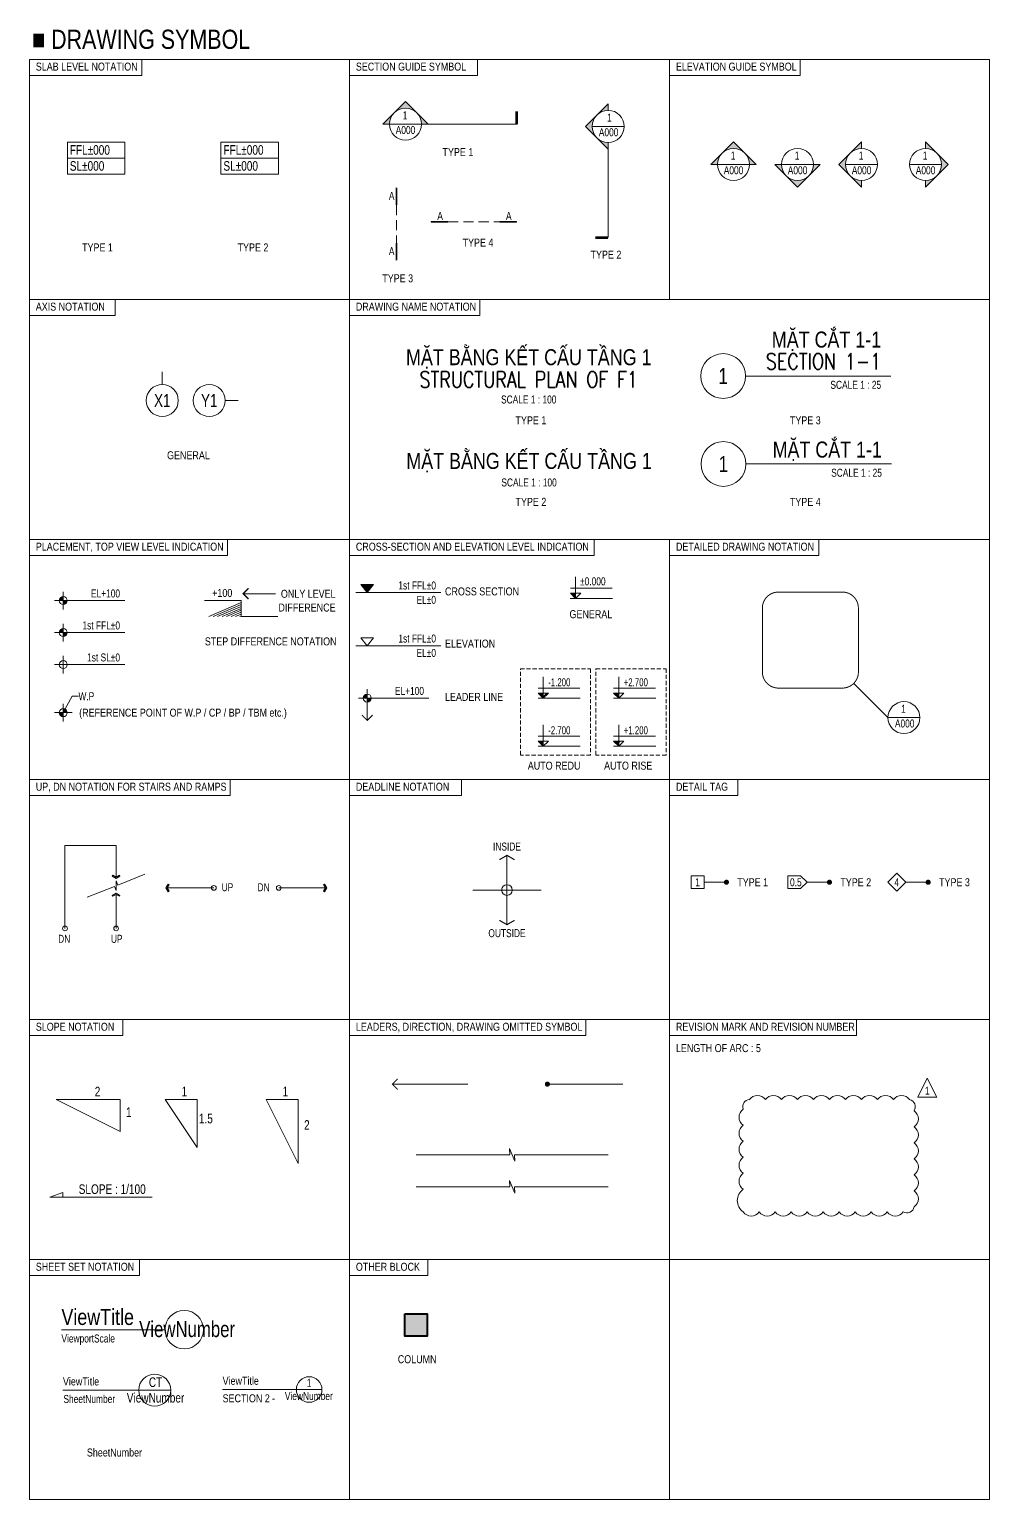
# Model space of a CAD drawing. Header units: millimetres. Extents: x -259680 to 699608, y -1281 to 104748.
# Drawn here: x -234227 to -204227, y 44673 to 90611 of the extents above; entities that cross this region are included whole.
import ezdxf
from ezdxf.enums import TextEntityAlignment as Align

# ---------------------------------------------------------------- set-up
doc = ezdxf.new("R2010")
doc.units = ezdxf.units.MM
for name, pattern in [('CEN', [62, 60, -1, 0, -1]), ('CENTER2', [1.125, 0.75, -0.125, 0.125, -0.125]), ('DASHED', [19.049999999999997, 12.7, -6.35]), ('HIDDEN2', [4.762499999999999, 3.175, -1.5875])]:
    doc.linetypes.add(name, pattern=pattern)
doc.layers.get('0').update_dxf_attribs({"lineweight": 20})
for name, color, linetype, lineweight in [('NDC_FRAME', 7, 'Continuous', 20), ('NDC_S-COLUMN', 4, 'Continuous', 40), ('NDC_S_ANNO', 7, 'Continuous', 20), ('NDC_S_AXIS', 5, 'CENTER2', 13), ('NDC_S_DIM', 1, 'Continuous', 15), ('NDC_S_ENG TITLE', 3, 'Continuous', 20), ('NDC_S_HATCH COLUMN AND WALL', 251, 'Continuous', 13), ('NDC_S_HIDDEN', 8, 'HIDDEN2', 13), ('NDC_S_OPENING2', 9, 'DASHED', 13), ('NDC_S_SYMBOL', 1, 'Continuous', 15), ('NDC_S_TEXT SYMBOL', 7, 'Continuous', 20), ('NDC_S_THIN LINE', 8, 'Continuous', 9), ('NDC_S_VN TEXT', 7, 'Continuous', 20), ('NDC_S_VN TITLE', 6, 'Continuous', 35)]:
    doc.layers.add(name, color=color, linetype=linetype, lineweight=lineweight)
doc.layers.add('NDC_S_REVISION', color=18, linetype='Continuous', lineweight=20, plot=False)
doc.styles.add('NDC_ANNO', font='', dxfattribs={"width": 0.8})
doc.styles.add('NDC_DIM', font='', dxfattribs={"width": 0.75})
doc.styles.add('NDC_EN TXT', font='romans.shx', dxfattribs={"width": 0.8})
doc.styles.add('NDC_VIE TXT', font='arial.ttf', dxfattribs={"width": 0.8})
doc.styles.get('NDC_ANNO').set_extended_font_data('Dotum')
doc.styles.get('NDC_DIM').set_extended_font_data('Dotum')

# ---------------------------------------------------------------- blocks, each defined once
blk = doc.blocks.new('kata_block_CT')
at = {"layer": 'NDC_S_ANNO'}
blk.add_hatch(color=3, dxfattribs=at).paths.add_polyline_path([(0, 1.596954857557648), (-1.612010908633238, 1.596954857557648), (0, 0)])
at = {"layer": 'NDC_S_ANNO', "ltscale": 50}
h = blk.add_hatch(dxfattribs=at)
h.set_pattern_fill('ANSI31', color=256, scale=1.406250541793835, style=0)
h.set_pattern_definition([(45.00000000000001, (0, 5.456968210637569e-12), (-3.157122508925224, 3.157122508925225), [])])
h.paths.add_polyline_path([(0, 1.596954857557648), (0, 0), (1.612010908924276, 1.596954857557648)])
for p, q in [((11.56125648126181, 5.456968210637569e-12), (-1.63869572513795, 5.456968210637569e-12)), ((-1.592704896858777, 3.140833880479477), (11.46947077315417, 3.140833880479477))]:
    blk.add_line(p, q, dxfattribs=at)
for points in [[(0, 6.69495074864426), (0, 0)], [(0, 0), (-1.612010908924276, 1.596954857557648), (0, 1.596954857557648)], [(0, 0), (1.612010908924276, 1.596954857557648), (0, 1.596954857557648)]]:
    blk.add_lwpolyline(points, dxfattribs=at)
at = {"layer": 'NDC_S_ANNO', "color": 8, "ltscale": 50}
blk.add_lwpolyline([(0, 0), (-1.612010908633238, 1.596954857557648), (0, 1.596954857557648)], dxfattribs=at)
at = {"layer": 'NDC_S_TEXT SYMBOL', "color": 3, "style": 'NDC_ANNO', "width": 0.8}
blk.add_attdef('CT', (1.409564409346785, 4.068271311703938), '', height=2.5, dxfattribs=at)
blk = doc.blocks.new('*U175')
at = {"layer": 'NDC_S_ANNO'}
blk.add_line((0, 0), (-32.35554291820154, 0), dxfattribs=at)
blk.add_circle((6, -7.347880794884119e-16), 6, dxfattribs=at)
at = {"layer": 'NDC_S_TEXT SYMBOL', "color": 6, "linetype": 'ByBlock', "lineweight": -2, "style": 'NDC_VIE TXT', "width": 0.8, "flags": 8}
blk.add_attdef('VIEWTITLE', (-32.35554291820154, 1.470649532882817), '', height=5, dxfattribs=at)
at = {"layer": 'NDC_S_TEXT SYMBOL', "color": 0, "linetype": 'ByBlock', "lineweight": -2, "style": 'NDC_ANNO', "width": 0.8, "flags": 8}
blk.add_attdef('NO.', text='', height=5, dxfattribs=at).set_placement((6.916514236014336, 0.2785440091975027), align=Align.MIDDLE)
at = {"layer": 'NDC_S_TEXT SYMBOL', "color": 3, "lineweight": 25, "style": 'NDC_ANNO', "width": 0.8, "flags": 8}
blk.add_attdef('SCALE', (-32.35554291820154, -3.998868953555331), '', height=2.5, dxfattribs=at)
blk = doc.blocks.new('*U176')
at = {"layer": 'NDC_S_ANNO'}
blk.add_line((10, -6.123233995736766e-16), (-23.67175041808426, 0), dxfattribs=at)
blk.add_circle((5, -6.123233995736766e-16), 5, dxfattribs=at)
at = {"layer": 'NDC_S_TEXT SYMBOL', "color": 6, "linetype": 'ByBlock', "lineweight": -2, "style": 'NDC_VIE TXT', "width": 0.8, "flags": 8}
blk.add_attdef('VIEWTITLE', (-23.67175041808426, 1.470649532882817), '', height=2.5, dxfattribs=at)
at = {"layer": 'NDC_S_TEXT SYMBOL', "linetype": 'ByBlock', "lineweight": -2, "style": 'NDC_ANNO', "width": 0.8, "flags": 8}
for tag, p in [('CHITIET', (5.268843111116439, 2.490300879522692)), ('NO.', (5.268843111116439, -2.310829932335765))]:
    blk.add_attdef(tag, text='', height=3, dxfattribs=at).set_placement(p, align=Align.MIDDLE)
at = {"layer": 'NDC_S_TEXT SYMBOL', "color": 3, "lineweight": 25, "style": 'NDC_ANNO', "width": 0.8, "flags": 8}
blk.add_attdef('C/REF', (-23.50983268459007, -3.998868953555331), '', height=2.5, dxfattribs=at)
blk = doc.blocks.new('*U185')
at = {"layer": 'NDC_S_ANNO'}
blk.add_line((4, 0), (-27.04443883454456, 0), dxfattribs=at)
blk.add_circle((0, 0), 4, dxfattribs=at)
at = {"layer": 'NDC_S_TEXT SYMBOL', "color": 0, "linetype": 'ByBlock', "lineweight": -2, "style": 'NDC_VIE TXT', "width": 0.8}
blk.add_attdef('TITLE', (-27.04443883454456, 1.470649532882817), '', height=2.5, dxfattribs=at)
at = {"layer": 'NDC_S_TEXT SYMBOL', "linetype": 'ByBlock', "lineweight": -2, "style": 'NDC_ANNO', "width": 0.8}
blk.add_attdef('DETT', text='', height=2.5, dxfattribs=at).set_placement((0, 2.08916092661093), align=Align.MIDDLE)
at = {"layer": 'NDC_S_TEXT SYMBOL', "color": 6, "linetype": 'ByBlock', "lineweight": -2, "style": 'NDC_VIE TXT', "width": 0.8}
blk.add_attdef('SECTDET2', (-27.04443883454456, -3.998868953555327), '', height=2.5, dxfattribs=at)
at = {"layer": 'NDC_S_TEXT SYMBOL', "color": 3, "lineweight": 25, "style": 'NDC_VIE TXT', "width": 0.8, "flags": 8}
blk.add_attdef('C/REF', (-11.58663159167423, -3.998868953555326), '', height=2.5, dxfattribs=at)
at = {"layer": 'NDC_S_TEXT SYMBOL', "color": 3, "lineweight": 35, "style": 'NDC_ANNO', "width": 0.8}
blk.add_attdef('NUMBER', text='', height=2.5, dxfattribs=at).set_placement((-0.1082291598075997, -1.981368320581264), align=Align.MIDDLE)
blk = doc.blocks.new('Block Callout 3')
at = {"layer": 'NDC_S_TEXT SYMBOL', "color": 6, "ltscale": 0.005, "style": 'NDC_VIE TXT', "width": 0.8, "flags": 8}
blk.add_attdef('NUMBER', (0, 0), '', height=2.5, dxfattribs=at)
blk = doc.blocks.new('CD')
at = {"layer": 'NDC_S_ANNO'}
blk.add_hatch(color=3, dxfattribs=at).paths.add_polyline_path([(5.820766091346741e-10, 159.6954857552046), (-161.2010908627417, 159.6954857552046), (5.820766091346741e-10, -5.529727786779404e-10)])
at = {"layer": 'NDC_S_ANNO', "ltscale": 50}
h = blk.add_hatch(dxfattribs=at)
h.set_pattern_fill('ANSI31', color=256, scale=140.6250541793833, style=0)
h.set_pattern_definition([(45, (5.820766091346741e-10, 0), (-315.7122508925224, 315.7122508925224), [])])
h.paths.add_polyline_path([(5.820766091346741e-10, 159.6954857552046), (5.820766091346741e-10, -5.529727786779404e-10), (161.2010908930097, 159.6954857552046)])
for p, q in [((1156.125648126763, 0), (-163.8695725132129, 0)), ((-159.2704896852956, 314.0833880473947), (1146.947077315999, 314.0833880473947))]:
    blk.add_line(p, q, dxfattribs=at)
for points in [[(5.820766091346741e-10, 669.4950748638657), (5.820766091346741e-10, -5.529727786779404e-10)], [(5.820766091346741e-10, -5.529727786779404e-10), (-161.2010908627417, 159.6954857552046), (5.820766091346741e-10, 159.6954857552046)], [(5.820766091346741e-10, -5.529727786779404e-10), (161.2010908930097, 159.6954857552046), (5.820766091346741e-10, 159.6954857552046)]]:
    blk.add_lwpolyline(points, dxfattribs=at)
at = {"layer": 'NDC_S_TEXT SYMBOL', "color": 3, "style": 'NDC_DIM', "width": 0.7}
blk.add_attdef('COT', (153.9534816145897, 374.6377722059842), '', height=250, dxfattribs=at)
blk = doc.blocks.new('MARK3A')
at = {"layer": 'NDC_S_ANNO'}
h = blk.add_hatch(color=256, dxfattribs=at)
h.paths.add_polyline_path([(3.535533905029297, 3.535533908754587), (0, 7.071067811921239), (-3.535533905029297, 3.535533903166652, -0.414213562318366)])
h.paths.add_polyline_path([(-7.071067802608013, 0), (-5, 0, -0.1989123672315575), (-3.535533905029297, 3.535533903166652)])
h.paths.add_polyline_path([(3.535533905029297, 3.535533908754587, -0.198912367582118), (5, 0), (7.071067817509174, 0)])
for p, q in [((0, 7.071067811921239), (-7.071067802608013, 0)), ((7.071067817509174, 0), (0, 7.071067811921239)), ((-7.071067802608013, 0), (-5, 0)), ((5, 0), (-5, 0)), ((5, 0), (7.071067810058594, 0))]:
    blk.add_line(p, q, dxfattribs=at)
blk.add_circle((0, 0), 5, dxfattribs=at)
blk = doc.blocks.new('MARK3B')
at = {"layer": 'NDC_S_ANNO'}
h = blk.add_hatch(color=256, dxfattribs=at)
h.paths.add_polyline_path([(-3.535533905029297, -3.535533903166652), (-7.071067810058594, 0), (-3.535533905029297, 3.535533903166652, 0.414213562318366)])
h.paths.add_polyline_path([(0, 7.071067806333303), (0, 5, 0.1989123672315575), (-3.535533905029297, 3.535533903166652)])
h.paths.add_polyline_path([(-3.535533905029297, -3.535533903166652, 0.198912367582118), (0, -5), (0, -7.071067817509174)])
for p, q in [((-7.071067810058594, 0), (0, 7.071067806333303)), ((0, 7.071067806333303), (0, 5)), ((0, -7.071067817509174), (-7.071067810058594, 0)), ((-5, 0), (5, 0)), ((0, -5), (0, -7.071067811921239))]:
    blk.add_line(p, q, dxfattribs=at)
blk.add_circle((0, 0), 5, dxfattribs=at)
blk = doc.blocks.new('TAG')
at = {"layer": 'NDC_S_ANNO', "linetype": 'CEN'}
blk.add_line((0, 0), (27.65909799188375, 0), dxfattribs=at)
at = {"layer": 'NDC_S_ANNO', "const_width": 0.8}
blk.add_lwpolyline([(27.65909799188375, 0), (27.65909799188375, 4)], dxfattribs=at)
blk = doc.blocks.new('MARK-P1')
at = {"layer": 'NDC_S_ANNO'}
h = blk.add_hatch(color=256, dxfattribs=at)
h.paths.add_polyline_path([(0, 1.249999990686774, 0.4142135623730951), (-1.25, -9.313225746154785e-09), (0, -9.313225746154785e-09)])
h.paths.add_polyline_path([(1.25, -9.313225746154785e-09), (0, -9.313225746154785e-09), (0, -1.250000009313226, 0.4142135623730951)])
for p, q in [((-2.750000007450581, 0), (2.749999992549419, 0)), ((0, 2.75), (0, -2.75))]:
    blk.add_line(p, q, dxfattribs=at)
blk.add_circle((0, 0), 1.25, dxfattribs=at)
blk = doc.blocks.new('MARK-P2')
at = {"layer": 'NDC_S_ANNO'}
for p, q in [((-2.750000007450581, 0), (2.749999992549419, 0)), ((0, 2.750000001862645), (0, -2.75))]:
    blk.add_line(p, q, dxfattribs=at)
blk.add_circle((0, 0), 1.25, dxfattribs=at)
blk = doc.blocks.new('MARK-P3')
at = {"layer": 'NDC_S_ANNO'}
h = blk.add_hatch(color=256, dxfattribs=at)
h.paths.add_polyline_path([(1.249999992549419, -3.725290298461914e-09, 0.4142135623730951), (-7.450580596923828e-09, 1.24999999627471), (-7.450580596923828e-09, -3.725290298461914e-09)])
h.paths.add_polyline_path([(-7.450580596923828e-09, -1.25000000372529), (-7.450580596923828e-09, -3.725290298461914e-09), (-1.250000007450581, -3.725290298461914e-09, 0.4142135623730951)])
for p, q in [((2.75, 0), (-2.75, 0)), ((0, 2.75000000372529), (0, -2.74999999627471))]:
    blk.add_line(p, q, dxfattribs=at)
blk.add_circle((0, 0), 1.25, dxfattribs=at)
blk = doc.blocks.new('MARK4')
at = {"layer": 'NDC_S_ANNO'}
blk.add_line((-5, 0), (5, 0), dxfattribs=at)
blk.add_circle((0, 0), 5, dxfattribs=at)
blk = doc.blocks.new('A$C13D16E50')
at = {"layer": 'NDC_S_ANNO'}
blk.add_hatch(color=256, dxfattribs=at).paths.add_polyline_path([(0, 0), (-2, 2.5), (2, 2.5)])
blk.add_lwpolyline([(0, 0), (-2, 2.5), (2, 2.5)], close=True, dxfattribs=at)
blk = doc.blocks.new('*U177')
at = {"layer": 'NDC_S_SYMBOL'}
blk.add_line((3.061616997868383e-16, 5), (4.286263797015736e-16, 9), dxfattribs=at)
blk.add_circle((0, 0), 5, dxfattribs=at)
at = {"layer": 'NDC_S_TEXT SYMBOL', "color": 7, "style": 'NDC_ANNO', "width": 0.8}
blk.add_attdef('GRID', text='', height=4, dxfattribs=at).set_placement((0, 0), align=Align.MIDDLE)
blk = doc.blocks.new('*U182')
at = {"layer": 'NDC_S_SYMBOL'}
blk.add_line((5, -1.416384724411995e-15), (9, -2.427027824026856e-15), dxfattribs=at)
blk.add_circle((0, 0), 5, dxfattribs=at)
at = {"layer": 'NDC_S_TEXT SYMBOL', "color": 7, "style": 'NDC_ANNO', "width": 0.8}
blk.add_attdef('GRID', text='', height=4, rotation=270, dxfattribs=at).set_placement((0, 0), align=Align.MIDDLE)
blk = doc.blocks.new('*U183')
at = {"layer": 'NDC_S_ANNO', "linetype": 'ByBlock', "lineweight": -2}
blk.add_line((9.278846846427768e-07, 4.357142857143117), (0, -1), dxfattribs=at)
at = {"layer": 'NDC_S_ANNO', "ltscale": 0.005, "const_width": 0.5}
blk.add_lwpolyline([(0, -1), (9.278846846427768e-07, 4.357142857143117)], dxfattribs=at)
at = {"layer": 'NDC_S_TEXT SYMBOL', "linetype": 'ByBlock', "lineweight": -2, "style": 'NDC_ANNO', "width": 0.8}
blk.add_attdef('DETAIL', text='', height=2.5, dxfattribs=at).set_placement((-0.635006858396082, 1.824862175366434), align=Align.MIDDLE_RIGHT)
blk = doc.blocks.new('*U184')
at = {"layer": 'NDC_S_ANNO', "linetype": 'ByBlock', "lineweight": -2}
blk.add_line((9.278846846427768e-07, 4.357142857143117), (0, -1), dxfattribs=at)
at = {"layer": 'NDC_S_ANNO', "ltscale": 0.005, "const_width": 0.5}
blk.add_lwpolyline([(0, -1), (9.278846846427768e-07, 4.357142857143117)], dxfattribs=at)
at = {"layer": 'NDC_S_TEXT SYMBOL', "linetype": 'ByBlock', "lineweight": -2, "style": 'NDC_ANNO', "width": 0.8}
blk.add_attdef('DETAIL', text='', height=2.5, dxfattribs=at).set_placement((-0.635006858396082, 1.824862175366434), align=Align.MIDDLE_RIGHT)
blk = doc.blocks.new('*U179')
at = {"layer": 'NDC_S_ANNO', "color": 0, "linetype": 'ByBlock', "lineweight": -2}
blk.add_line((-4.357142640116527, 0.002997111644365447), (1.000000217026004, 0.002999782974066001), dxfattribs=at)
at = {"layer": 'NDC_S_ANNO', "ltscale": 0.005, "const_width": 0.5}
blk.add_lwpolyline([(1.000000217026004, 0.002999782974066001), (-4.357142640116527, 0.002997111644365447)], dxfattribs=at)
at = {"layer": 'NDC_S_TEXT SYMBOL', "linetype": 'ByBlock', "lineweight": -2, "style": 'NDC_ANNO', "width": 0.8}
blk.add_attdef('DETAIL', text='', height=2.5, dxfattribs=at).set_placement((-0.635006858396082, 1.824862175366434), align=Align.MIDDLE_RIGHT)
blk = doc.blocks.new('Drawing name_symbol')
at = {"layer": 'NDC_S_ENG TITLE', "style": 'NDC_EN TXT', "width": 0.8}
blk.add_attdef('SECTDET1', text='', height=5, dxfattribs=at).set_placement((0, 1.011264427095739), align=Align.CENTER)
at = {"layer": 'NDC_S_TEXT SYMBOL', "lineweight": 25, "style": 'NDC_ANNO', "width": 0.8}
blk.add_attdef('SSCALE', text='', height=2.5, dxfattribs=at).set_placement((0, -3.998868953555331), align=Align.CENTER)
at = {"layer": 'NDC_S_VN TITLE', "style": 'NDC_VIE TXT', "width": 0.8}
blk.add_attdef('SECTDET2', text='', height=5, dxfattribs=at).set_placement((0, 7.970649532882817), align=Align.CENTER)
blk = doc.blocks.new('Drawing name_symbol2')
at = {"layer": 'NDC_S_TEXT SYMBOL', "style": 'NDC_ANNO', "width": 0.8}
blk.add_attdef('SSCALE', text='', height=2.5, dxfattribs=at).set_placement((0, -3.998868953555331), align=Align.CENTER)
at = {"layer": 'NDC_S_VN TITLE', "style": 'NDC_VIE TXT', "width": 0.8}
blk.add_attdef('SECTDET1', text='', height=5, dxfattribs=at).set_placement((0, 1.470649532882817), align=Align.CENTER)
blk = doc.blocks.new('*U180')
at = {"layer": 'NDC_S_ANNO'}
blk.add_line((0, 0), (45.35681176658893, -6.446904599144796e-15), dxfattribs=at)
blk.add_circle((-7, 0), 7, dxfattribs=at)
at = {"layer": 'NDC_S_ENG TITLE', "style": 'NDC_EN TXT', "width": 0.8}
blk.add_attdef('SECTDET1', text='', height=5, dxfattribs=at).set_placement((42.35681176658893, 4.567440829414404), align=Align.MIDDLE_RIGHT)
at = {"layer": 'NDC_S_TEXT SYMBOL', "style": 'NDC_ANNO', "width": 0.8}
blk.add_attdef('DETT', text='', height=5, dxfattribs=at).set_placement((-7, 0), align=Align.MIDDLE)
blk.add_attdef('SSCALE', text='', height=2.5, dxfattribs=at).set_placement((42.35681176658893, -1.499999998137356), align=Align.TOP_RIGHT)
at = {"layer": 'NDC_S_VN TITLE', "style": 'NDC_VIE TXT', "width": 0.8}
blk.add_attdef('SECTDET2', text='', height=5, dxfattribs=at).set_placement((42.35681176658893, 11.39873478675144), align=Align.MIDDLE_RIGHT)
blk = doc.blocks.new('*U181')
at = {"layer": 'NDC_S_ANNO'}
blk.add_line((0, 0), (45.51926172808918, -6.469994833293447e-15), dxfattribs=at)
blk.add_circle((-7, 0), 7, dxfattribs=at)
at = {"layer": 'NDC_S_TEXT SYMBOL', "style": 'NDC_ANNO', "width": 0.8}
blk.add_attdef('DETT', text='', height=5, dxfattribs=at).set_placement((-7, 0), align=Align.MIDDLE)
blk.add_attdef('SSCALE', text='', height=2.5, dxfattribs=at).set_placement((42.51926172808917, -1.499999998137356), align=Align.TOP_RIGHT)
at = {"layer": 'NDC_S_VN TITLE', "style": 'NDC_VIE TXT', "width": 0.8}
blk.add_attdef('SECTDET1', text='', height=5, dxfattribs=at).set_placement((42.51926172808917, 6.999999999999995), align=Align.TOP_RIGHT)
blk = doc.blocks.new('cot')
at = {"layer": 'NDC_S_HATCH COLUMN AND WALL', "ltscale": 0.005}
h = blk.add_hatch(color=256, dxfattribs=at)
h.dxf.hatch_style = 1
h.paths.add_polyline_path([(-0.5000000004942454, 0.4999999990697175), (0.4999999995057546, 0.4999999990692841), (0.4999999994759795, -0.5000000009307168), (-0.5000000005240205, -0.5000000009302834)])
at = {"layer": 'NDC_S-COLUMN', "ltscale": 0.005}
blk.add_lwpolyline([(-0.5000000004942454, 0.4999999990697175), (0.4999999995057546, 0.4999999990692841), (0.4999999994759795, -0.5000000009307168), (-0.5000000005240205, -0.5000000009302834)], close=True, dxfattribs=at)

msp = doc.modelspace()

# ---------------------------------------------------------------- hatches: boundary and pattern name
at = {"layer": 'NDC_S_ANNO'}
h = msp.add_hatch(dxfattribs=at)
h.set_pattern_fill('LINE', color=8, scale=1000, angle=45, style=0)
h.set_pattern_definition([(45, (-4637658519.945874, -1496755157.08463), (-88.38834764831843, 88.38834764831843), [])])
h.paths.add_polyline_path([(-228757.0851036598, 72762.11545897307), (-227612.4526330521, 72762.11545897307), (-227612.4526330521, 72262.11545897307), (-228757.0851036598, 72262.11545897307)])

# ---------------------------------------------------------------- linework, layer by layer
at = {"layer": 'NDC_FRAME'}
for p, q in [((-234226.8023710031, 44673.28559552909), (-234226.8023710031, 89673.28559552909)), ((-204226.8023710031, 89673.28559552909), (-234226.8023710031, 89673.28559552909)), ((-230712.6262090317, 89173.28559571535), (-230712.6262090317, 89673.28559552909)), ((-224226.8023710031, 89673.28559552909), (-224226.8023710031, 44673.28559552909)), ((-220226.8023710031, 89173.28559552909), (-220226.8023710031, 89673.28559534282)), ((-214226.8023710031, 89673.28559552909), (-214226.8023710031, 82173.28559552909)), ((-210147.7471834868, 89173.28559571535), (-210147.7471834868, 89673.28559552909)), ((-204226.8023710031, 89673.28559552909), (-204226.8023710031, 44673.28559552909)), ((-234226.8023710031, 89173.28559552909), (-230712.6262090317, 89173.28559552909)), ((-224226.8023710031, 89173.28559534282), (-220226.8023710031, 89173.28559534282)), ((-214226.8023710031, 89173.28559552909), (-210147.7471834868, 89173.28559552909)), ((-234226.8023710031, 82173.28559552909), (-204226.8023702581, 82173.28559552909)), ((-231551.032633027, 81673.28559571535), (-231551.032633027, 82173.28559552909)), ((-220155.2243731529, 81673.28559571535), (-220155.2243731529, 82173.28559552909)), ((-234226.8023710031, 81673.28559552909), (-231551.032633027, 81673.28559552909)), ((-224226.8023702581, 81673.28559552909), (-220155.2243731529, 81673.28559552909)), ((-234226.8023702581, 74673.28559552909), (-204226.802369513, 74673.28559552909)), ((-228034.4039070974, 74173.28559571537), (-228034.4039070974, 74673.2855955291)), ((-216582.1481595779, 74173.28559571537), (-216582.1481595779, 74673.2855955291)), ((-214226.8023710031, 74673.28559552909), (-214226.8023710031, 44673.28559552909)), ((-209566.8966307965, 74173.28559571535), (-209566.8966307965, 74673.28559552909)), ((-234226.802368768, 74173.2855955291), (-228034.4039070974, 74173.2855955291)), ((-224226.802369513, 74173.2855955291), (-216582.1481595779, 74173.2855955291)), ((-214226.802370258, 74173.28559552909), (-209566.8966307965, 74173.28559552909)), ((-234226.802369513, 67173.28559552909), (-204226.802368768, 67173.28559552909)), ((-227956.7352806381, 66673.28559478403), (-227956.7352806381, 67173.28559459776)), ((-220726.802369513, 66673.28559608788), (-220726.802369513, 67173.28559590162)), ((-212091.0290141221, 66673.28559627415), (-212091.0290141221, 67173.28559608788)), ((-234226.802368023, 66673.28559459776), (-227956.7352806381, 66673.28559459776)), ((-224226.802369513, 66673.28559590162), (-220726.802369513, 66673.28559590162)), ((-214226.802369513, 66673.28559608788), (-212091.0290141221, 66673.28559608788)), ((-234226.802368768, 59673.28559552909), (-204226.8023680229, 59673.28559552909)), ((-231304.6262557227, 59173.28559608788), (-231304.6262557227, 59673.28559590162)), ((-216842.152872615, 59173.28559608788), (-216842.152872615, 59673.28559590162)), ((-208384.416416298, 59173.28559552909), (-208384.416416298, 59673.28559534282)), ((-234226.8023672779, 59173.28559590162), (-231304.6262557227, 59173.28559590162)), ((-224226.8023672779, 59173.28559590162), (-216842.152872615, 59173.28559590162)), ((-214226.8023672778, 59173.28559534282), (-208384.416416298, 59173.28559534282)), ((-234226.8023680229, 52173.28559552909), (-204226.8023672779, 52173.28559552909)), ((-230791.4948359364, 51673.28559608788), (-230791.4948359364, 52173.28559590162)), ((-221775.7662683197, 51673.2855960879), (-221775.7662683197, 52173.28559590163)), ((-234226.8023665328, 51673.28559590162), (-230791.4948359364, 51673.28559590162)), ((-224226.8023665327, 51673.28559590163), (-221775.7662683197, 51673.28559590163)), ((-234226.8023672779, 44673.28559552909), (-204226.8023665328, 44673.28559552909))]:
    msp.add_line(p, q, dxfattribs=at)
at = {"layer": 'NDC_S_ANNO'}
for p, q in [((-233041.3632847173, 87091.80835505606), (-233041.3632847173, 86091.80835505606)), ((-233041.3632847173, 86091.80835505606), (-233041.3632847173, 87091.80835505606)), ((-228240.8388442564, 87091.80835505606), (-228240.8388442564, 86091.80835505606)), ((-228240.8388442564, 86091.80835505606), (-228240.8388442564, 87091.80835505606)), ((-233041.3632847173, 86591.80835505606), (-231241.3632839722, 86591.80835505606)), ((-228240.8388442564, 86591.80835505606), (-226440.8388435114, 86591.80835505606)), ((-232894.3272914071, 72762.11545766922), (-231244.327290662, 72762.11545804175)), ((-227548.8552616229, 72979.65199464592), (-226533.7031894614, 72979.65199464592)), ((-221372.8295774776, 73011.39906372696), (-224022.8295774776, 73011.39906372696)), ((-232894.3272914071, 71762.11545785549), (-231244.327289917, 71762.11545804175)), ((-221372.8295774776, 71353.03529945652), (-224022.8295774776, 71353.03529945652)), ((-232894.3272914071, 70762.11545785549), (-231244.327289917, 70762.11545804175)), ((-208472.4319820491, 70176.31997672499), (-207402.4810050813, 69106.36899863959)), ((-232894.3272914071, 69776.0659909028), (-233169.3272914071, 69262.11545785549)), ((-232894.3272914071, 69776.0659909028), (-232694.3272914071, 69776.0659909028)), ((-223672.8295774776, 69021.38094755077), (-223672.8295774776, 69440.99259825611)), ((-223397.8295782226, 69715.99259825611), (-221747.8295774776, 69715.99259862864)), ((-233115.1270884355, 65107.89367576719), (-231517.8340184768, 65107.89367576719)), ((-233115.1270884355, 65107.89367576719), (-233115.1270884355, 62520.99096739323)), ((-231517.8340184768, 65107.89367576719), (-231517.8340184768, 64123.05529715151)), ((-219305.6134616476, 62636.87546186075), (-219305.6134623926, 64803.54212846533)), ((-213149.8681235392, 63962.68500259037), (-212449.8681227941, 63962.68500259037)), ((-209229.7921739364, 63962.68500259037), (-209929.7921739364, 63962.68500259037)), ((-206845.684096713, 63962.68500259037), (-206145.684096713, 63962.68500259037)), ((-231517.8668934186, 62520.99096739323), (-231517.8668926735, 63582.28312955827)), ((-228463.189048626, 63785.94283928753), (-229922.8124196907, 63785.94283966006)), ((-226436.0071759005, 63785.94283928753), (-224976.383806326, 63785.94283966006)), ((-218238.4881978374, 63720.20879525617), (-220372.7387247127, 63720.20879525617))]:
    msp.add_line(p, q, dxfattribs=at)
for points in [[(-233041.3632847173, 87091.80835505606), (-231241.3632839722, 87091.80835505606), (-231241.3632839722, 86091.80835505606), (-233041.3632847173, 86091.80835505606)], [(-228240.8388442564, 87091.80835505606), (-226440.8388435114, 87091.80835505606), (-226440.8388435114, 86091.80835505606), (-228240.8388442564, 86091.80835505606)], [(-228757.0851036598, 72762.11545897307), (-227612.4526330521, 72762.11545897307), (-227612.4526330521, 72262.11545897307), (-226467.8201624443, 72262.11545897307)], [(-223672.8295774776, 71353.03529945652), (-223872.8295774776, 71603.03529945652), (-223472.8295774776, 71603.03529945652), (-223672.8295774776, 71353.03529945652)], [(-230617.8668934186, 64212.6597583446), (-231468.9538496812, 63872.22497613759), (-231517.8668934186, 64002.65975894064), (-231517.8668934186, 63702.65975894064), (-231566.779937156, 63833.09454099865), (-232417.8668934186, 63492.65975879163)], [(-231415.057196029, 64182.17068837614), (-231397.5571724852, 64151.85975880951), (-231517.8668934186, 64082.65975864262), (-231637.8668937166, 64151.941791192), (-231620.3668925245, 64182.25268052549), (-231517.8340184768, 64123.05529715151), (-231415.057196029, 64182.17068837614)], [(-229863.6781196375, 63888.7525363046), (-229893.9890484591, 63906.25255947591), (-229963.189048626, 63785.94283928753), (-229893.9070160766, 63665.94283936203), (-229863.5961274882, 63683.44283980907), (-229922.7935101171, 63785.97571422935), (-229863.6781196375, 63888.7525363046)], [(-225035.4991968055, 63888.7196617353), (-225005.188267984, 63906.21968490661), (-224935.9882678171, 63785.90996471823), (-225005.2703003665, 63665.90996479274), (-225035.5811889549, 63683.40996523977), (-224976.383806326, 63785.94283966006), (-225035.4991968055, 63888.7196617353)], [(-213549.8681227941, 64162.68500054146), (-213149.8681235392, 64162.68500277663), (-213149.8681227941, 63762.68500240411), (-213549.8681227941, 63762.68500203158), (-213549.8681227941, 64162.68500054146)], [(-210129.7921731914, 64162.68500184531), (-209929.7921739364, 63962.68500259037), (-210129.7921724463, 63762.68500128652), (-210529.7921724463, 63762.68500091399), (-210529.7921724463, 64162.68499942387), (-210129.7921731914, 64162.68500165905)], [(-207411.3695201766, 63962.68500110025), (-207128.5268095624, 64245.52771543975), (-206845.684096713, 63962.68500259037), (-207128.5268088173, 63679.84229048605), (-207411.3695201766, 63962.68500110025)], [(-231415.057196029, 63523.14882950515), (-231397.5571724852, 63553.45975907177), (-231517.8668934186, 63622.65975923867), (-231637.8668937166, 63553.37772668929), (-231620.3668925245, 63523.0668373558), (-231517.8340184768, 63582.26422072978), (-231415.057196029, 63523.14882950515)], [(-233183.6617605825, 54123.63268429851), (-233183.6617605825, 54273.63268448478), (-233583.6617605825, 54123.63268429851), (-230392.4661086937, 54123.63268429851)]]:
    msp.add_lwpolyline(points, dxfattribs=at)
for points, const_width in [([(-227382.1885952046, 73146.31866180929), (-227548.8552616229, 72979.65199464592), (-227382.1885952046, 72812.9853282276)], 41.66666666666666), ([(-223506.1629103142, 69188.04761396909), (-223672.8295774776, 69021.38094755077), (-223839.4962438959, 69188.04761396909)], 35), ([(-219542.9531482499, 64666.51399776265), (-219305.6134631377, 64803.54212883786), (-219068.2737765354, 64666.5139970176)], 35), ([(-219542.9531497401, 62773.90359405354), (-219305.6134638828, 62636.87546335087), (-219068.2737780255, 62773.9035947986)], 35)]:
    msp.add_lwpolyline(points, dxfattribs=dict(at, const_width=const_width))
at = {"layer": 'NDC_S_ANNO', "linetype": 'HIDDEN2', "ltscale": 100, "const_width": 30}
msp.add_lwpolyline([(-208325.9853725521, 70529.87336741418, -0.4142135622276136), (-208825.9853732971, 70029.87336741418), (-210825.9853740422, 70029.87336741418, -0.414213562460384), (-211325.9853740422, 70529.87336741418), (-211325.9853725521, 72529.87336741418, -0.4142135622785321), (-210825.9853732971, 73029.87336741418), (-208825.9853732971, 73029.87336741418, -0.4142135624785692), (-208325.9853725521, 72529.87336741418)], format="xyb", close=True, dxfattribs=at)
at = {"layer": 'NDC_S_ANNO', "const_width": 80}
for points in [[(-212489.8681226451, 63962.6850029629, 1), (-212409.8681229432, 63962.6850029629, 1)], [(-209269.7921737874, 63962.6850029629, 1), (-209189.7921740855, 63962.6850029629, 1)], [(-206185.684096564, 63962.6850029629, 1), (-206105.684096862, 63962.6850029629, 1)]]:
    msp.add_lwpolyline(points, format="xyb", close=True, dxfattribs=at)
at = {"layer": 'NDC_S_ANNO'}
for points in [[(-231390.7156901499, 57179.50315041906), (-231390.7156901499, 56179.50315041906), (-233390.7156901499, 57179.50315041906)], [(-228984.2421906134, 57179.5031491152), (-228984.2421906134, 55679.5031491152), (-229984.2421906134, 57179.5031491152)], [(-225828.0635731359, 57179.50315041906), (-225828.0635731359, 55179.50315041906), (-226828.0635731359, 57179.50315041906)]]:
    msp.add_lwpolyline(points, close=True, dxfattribs=at)
for centre, radius in [((-228463.189048626, 63785.94283928753), 75), ((-226436.0071759005, 63785.94283928753), 75), ((-219305.6134623926, 63720.20879600123), 166.6666666666667), ((-233115.1270884355, 62520.99096739323), 75), ((-231517.8668934186, 62520.99096739323), 75)]:
    msp.add_circle(centre, radius, dxfattribs=at)
at = {"layer": 'NDC_S_HIDDEN', "ltscale": 100}
for p, q in [((-222758.0543257779, 85127.83841712897), (-222758.0542329894, 83935.08097283817)), ((-221144.256750842, 84601.2693367914), (-219534.8341194842, 84601.2693367914))]:
    msp.add_line(p, q, dxfattribs=at)
at = {"layer": 'NDC_S_OPENING2', "ltscale": 10, "elevation": -5.332111246215604e-07}
for points in [[(-218884.5617670577, 70633.8932894598), (-216693.6207607139, 70633.8932894598), (-216693.6207607139, 67937.04816222504), (-218884.5617670577, 67937.04816222504)], [(-216525.6725425196, 70633.8932894598), (-214334.7315361758, 70633.8932894598), (-214334.7315361758, 67937.04816222504), (-216525.6725425196, 67937.04816222504)]]:
    msp.add_lwpolyline(points, close=True, dxfattribs=at)
at = {"layer": 'NDC_S_REVISION'}
msp.add_lwpolyline([(-206173.2011307473, 57843.30278208987), (-206473.2011307473, 57243.30278208987), (-205873.2011307473, 57243.30278208987)], close=True, dxfattribs=at)
msp.add_lwpolyline([(-211925.4965162137, 53662.13817917534, 0.52056705), (-211425.4965162137, 53662.13817917534, 0.52056705), (-210925.4965162137, 53662.13817917534, 0.52056705), (-210425.4965162137, 53662.13817917534, 0.52056705), (-209925.4965162137, 53662.13817917534, 0.52056705), (-209425.4965162137, 53662.13817917534, 0.52056705), (-208925.4965162137, 53662.13817917534, 0.52056705), (-208425.4965162137, 53662.13817917534, 0.52056705), (-207925.4965162137, 53662.13817917534, 0.52056705), (-207425.4965162137, 53662.13817917534, 0.52056705), (-206925.4965162137, 53662.13817917534, 0.52056705), (-206582.7981535158, 53819.43981647749, 0.52056705), (-206582.7981535158, 54319.43981647749, 0.52056705), (-206582.7981535158, 54819.43981647749, 0.52056705), (-206582.7981535158, 55319.43981647749, 0.52056705), (-206582.7981535158, 55819.43981647749, 0.52056705), (-206582.7981535158, 56319.43981647749, 0.52056705), (-206582.7981535158, 56819.43981647749, 0.52056705), (-206729.4076333881, 57172.83033660521, 0.52056705), (-207229.4076333881, 57172.83033660521, 0.52056705), (-207729.4076333881, 57172.83033660521, 0.52056705), (-208229.4076333881, 57172.83033660521, 0.52056705), (-208729.4076333881, 57172.83033660521, 0.52056705), (-209229.4076333881, 57172.83033660521, 0.52056705), (-209729.4076333881, 57172.83033660521, 0.52056705), (-210229.4076333881, 57172.83033660521, 0.52056705), (-210729.4076333881, 57172.83033660521, 0.52056705), (-211229.4076333881, 57172.83033660521, 0.52056705), (-211729.4076333881, 57172.83033660521, 0.52056705), (-211925.4965162137, 56868.91921943078, 0.52056705), (-211925.4965162137, 56368.91921943078, 0.52056705), (-211925.4965162137, 55868.91921943078, 0.52056705), (-211925.4965162137, 55368.91921943078, 0.52056705), (-211925.4965162137, 54868.91921943078, 0.52056705), (-211925.4965162137, 54368.91921943078, 0.52056705)], format="xyb", close=True, dxfattribs=at)
at = {"layer": 'NDC_S_SYMBOL'}
for p, q in [((-222887.6216566897, 57654.04750449637), (-220532.2010411657, 57654.04750449637)), ((-218042.1516871787, 57654.04750449637), (-215686.7310716546, 57654.04750449637))]:
    msp.add_line(p, q, dxfattribs=at)
at = {"layer": 'NDC_S_SYMBOL', "const_width": 35}
msp.add_lwpolyline([(-222720.9549902714, 57487.38083789179), (-222887.6216566897, 57654.04750449637), (-222720.9549902714, 57820.71417128721)], dxfattribs=at)
at = {"layer": 'NDC_S_SYMBOL', "const_width": 80}
msp.add_lwpolyline([(-218082.1516870297, 57654.0475048689, 1), (-218002.1516873277, 57654.0475048689, 1)], format="xyb", close=True, dxfattribs=at)
at = {"layer": 'NDC_S_SYMBOL'}
for points in [[(-222144.4298995989, 55448.29005683186), (-219220.0820742505, 55448.29005683186), (-219224.4299000459, 55648.29005683186), (-219064.4298991518, 55248.29005645933), (-219068.7777256923, 55448.29005683186), (-216144.4298995989, 55448.29005683186)], [(-222144.4298995989, 54448.29005683186), (-219220.0820742505, 54448.29005683186), (-219224.4299000459, 54648.29005683186), (-219064.4298991518, 54248.29005645933), (-219068.7777256923, 54448.29005683186), (-216144.4298995989, 54448.29005683186)]]:
    msp.add_lwpolyline(points, dxfattribs=at)

# ---------------------------------------------------------------- block references
at = {"xscale": 700, "yscale": 700}
msp.add_blockref('cot', (-222152.1332053791, 50132.365676631), dxfattribs=at)
at = {"ltscale": 0.005}
ref = msp.add_blockref('Block Callout 3', (-232431.4087085053, 46019.43695368899), dxfattribs=dict(at, xscale=100, yscale=100, zscale=100))
ref.add_attrib('NUMBER', 'SheetNumber', (-232431.4087085053, 46019.43695368899), dxfattribs={"layer": 'NDC_S_TEXT SYMBOL', "color": 6, "ltscale": 0.005, "height": 250, "style": 'NDC_VIE TXT', "width": 0.8})
at = {"layer": 'NDC_S_ANNO', "yscale": 100, "zscale": 100}
for name, p, xscale in [('MARK3A', (-222475.8569121127, 87649.17906360161), 100), ('MARK3B', (-216144.5336453122, 87579.87412721124), 100), ('TAG', (-221768.7501303618, 87649.17906322908), 100), ('MARK3B', (-208226.8023710031, 86392.03559552909), 100), ('MARK3B', (-206226.8023710031, 86392.03559552909), -100), ('A$C13D16E50', (-223672.8295774776, 73011.39906372696), 100), ('MARK-P1', (-233169.327290662, 72762.11545766922), 100), ('MARK-P1', (-233169.327290662, 71762.11545785549), 100), ('MARK-P2', (-233169.327290662, 70762.11545785549), 100), ('MARK-P1', (-223672.8295774776, 69715.99259825611), 100), ('MARK-P3', (-233169.3272914071, 69262.11545785549), 100), ('MARK4', (-206902.4810050813, 69106.36899863959), 100)]:
    msp.add_blockref(name, p, dxfattribs=dict(at, xscale=xscale))
at = {"layer": 'NDC_S_ANNO', "xscale": -100.0000000000002, "yscale": 100.0000000000002, "zscale": 100, "rotation": 90}
msp.add_blockref('TAG', (-216144.5336453122, 86872.76734546032), dxfattribs=at)
at = {"layer": 'NDC_S_ANNO', "xscale": 100, "yscale": 100, "zscale": 100}
for name, p, values in [('Drawing name_symbol', (-218625.6341843791, 79321.8631927805), {'SECTDET1': 'STRUCTURAL PLAN OF F1', 'SECTDET2': 'MẶT BẰNG KẾT CẤU TẦNG 1', 'SSCALE': 'SCALE 1 : 100'}), ('kata_block_CT', (-217163.4612994552, 72832.5612236467), {'CT': '%%p0.000'})]:
    msp.add_blockref(name, p, dxfattribs=at).add_auto_attribs(values)
at = {"layer": 'NDC_S_ANNO'}
ref = msp.add_blockref('*U175', (-229990.3396208018, 49982.0957835021), dxfattribs=dict(at, xscale=100, yscale=100, zscale=100))
ref.add_attrib('VIEWTITLE', 'ViewTitle', (-233225.8939126219, 50129.16073679038), dxfattribs={"layer": 'NDC_S_TEXT SYMBOL', "color": 6, "linetype": 'ByBlock', "lineweight": -2, "height": 500, "style": 'NDC_VIE TXT', "width": 0.8})
ref.add_attrib('NO.', 'ViewNumber', dxfattribs={"layer": 'NDC_S_TEXT SYMBOL', "color": 0, "linetype": 'ByBlock', "lineweight": -2, "height": 500, "style": 'NDC_ANNO', "width": 0.8}).set_placement((-229298.6881972004, 50009.95018442185), align=Align.MIDDLE)
ref.add_attrib('SCALE', 'ViewportScale', (-233225.8939126219, 49582.20888814656), dxfattribs={"layer": 'NDC_S_TEXT SYMBOL', "color": 3, "lineweight": 25, "height": 250, "style": 'NDC_ANNO', "width": 0.8})
at = {"layer": 'NDC_S_AXIS', "xscale": 100, "yscale": 100, "zscale": 100}
msp.add_blockref('*U177', (-230075.5356206046, 79015.23583848304), dxfattribs=at).add_auto_attribs({'GRID': 'X1'})
at = {"layer": 'NDC_S_AXIS'}
ref = msp.add_blockref('*U182', (-228608.3273881906, 79015.23583848304), dxfattribs=dict(at, xscale=100, yscale=100, zscale=100))
ref.add_attrib('GRID', 'Y1', dxfattribs={"layer": 'NDC_S_TEXT SYMBOL', "color": 7, "height": 400, "style": 'NDC_ANNO', "width": 0.8}).set_placement((-228608.3273881906, 79015.23583848313), align=Align.MIDDLE)
at = {"layer": 'NDC_S_DIM'}
ref = msp.add_blockref('CD', (-218171.9621892366, 69712.05702566572), dxfattribs=at)
ref.add_attrib('COT', '-1.200', (-218018.008707622, 70086.6947978717), dxfattribs={"layer": '0', "color": 3, "height": 250, "style": 'NDC_DIM', "width": 0.75})
ref = msp.add_blockref('CD', (-215813.0729646985, 69712.05702566572), dxfattribs=at)
ref.add_attrib('COT', '+2.700', (-215659.1194830839, 70086.6947978717), dxfattribs={"layer": '0', "color": 3, "height": 250, "style": 'NDC_DIM', "width": 0.75})
ref = msp.add_blockref('CD', (-218171.9621892366, 68212.05702566572), dxfattribs=at)
ref.add_attrib('COT', '-2.700', (-218018.008707622, 68586.6947978717), dxfattribs={"layer": '0', "color": 3, "height": 250, "style": 'NDC_DIM', "width": 0.75})
ref = msp.add_blockref('CD', (-215813.0729646991, 68212.05702566517), dxfattribs=at)
ref.add_attrib('COT', '+1.200', (-215659.1194830845, 68586.69479787115), dxfattribs={"layer": '0', "color": 3, "height": 250, "style": 'NDC_DIM', "width": 0.75})
at = {"layer": 'NDC_S_SYMBOL', "xscale": 100, "yscale": 100, "zscale": 100}
msp.add_blockref('MARK3A', (-212226.8023710031, 86392.03559552909), dxfattribs=at)
at = {"layer": 'NDC_S_SYMBOL', "xscale": 100, "yscale": 100, "zscale": 100, "rotation": 180}
msp.add_blockref('MARK3A', (-210226.8023710031, 86392.03559552909), dxfattribs=at)
at = {"layer": 'NDC_S_SYMBOL', "xscale": 100, "yscale": 100, "zscale": 100}
for name, p in [('*U183', (-222758.0543257779, 85227.83841712897)), ('*U179', (-221244.2567725446, 84600.969358494)), ('*U179', (-219099.1198554725, 84600.96962562697)), ('*U184', (-222758.0543257779, 83499.36668712385))]:
    msp.add_blockref(name, p, dxfattribs=at).add_auto_attribs({'DETAIL': 'A'})
at = {"layer": 'NDC_S_THIN LINE', "xscale": 100, "yscale": 100, "zscale": 100}
for name, p, values in [('*U180', (-211850.915072136, 79780.18462474667), {'SECTDET1': 'SECTION 1-1', 'SECTDET2': 'MẶT CẮT 1-1', 'DETT': '1', 'SSCALE': 'SCALE 1 : 25'}), ('*U181', (-211842.982480389, 77032.97109394101), {'SECTDET1': 'MẶT CẮT 1-1', 'DETT': '1', 'SSCALE': 'SCALE 1 : 25'}), ('Drawing name_symbol2', (-218615.9864728106, 76729.79577006648), {'SECTDET1': 'MẶT BẰNG KẾT CẤU TẦNG 1', 'SSCALE': 'SCALE 1 : 100'})]:
    msp.add_blockref(name, p, dxfattribs=at).add_auto_attribs(values)
at = {"layer": 'NDC_S_THIN LINE'}
ref = msp.add_blockref('*U176', (-230812.0953656866, 48092.4834705142), dxfattribs=dict(at, xscale=100, yscale=100, zscale=100))
ref.add_attrib('VIEWTITLE', 'ViewTitle', (-233179.2704074951, 48239.54842380249), dxfattribs={"layer": 'NDC_S_TEXT SYMBOL', "color": 6, "linetype": 'ByBlock', "lineweight": -2, "height": 250, "style": 'NDC_VIE TXT', "width": 0.8})
ref.add_attrib('CHITIET', 'CT', dxfattribs={"layer": 'NDC_S_TEXT SYMBOL', "linetype": 'ByBlock', "lineweight": -2, "height": 300, "style": 'NDC_ANNO', "width": 0.8}).set_placement((-230285.211054575, 48341.51355846647), align=Align.MIDDLE)
ref.add_attrib('C/REF', 'SheetNumber', (-233163.0786341457, 47692.59657515868), dxfattribs={"layer": 'NDC_S_TEXT SYMBOL', "color": 3, "lineweight": 25, "height": 250, "style": 'NDC_ANNO', "width": 0.8})
ref.add_attrib('NO.', 'ViewNumber', dxfattribs={"layer": 'NDC_S_TEXT SYMBOL', "linetype": 'ByBlock', "lineweight": -2, "height": 300, "style": 'NDC_ANNO', "width": 0.8}).set_placement((-230285.211054575, 47861.40047728062), align=Align.MIDDLE)
ref = msp.add_blockref('*U185', (-225485.7277176426, 48112.94720462851), dxfattribs=dict(at, xscale=100, yscale=100, zscale=100))
ref.add_attrib('TITLE', 'ViewTitle', (-228190.1716010971, 48260.01215791679), dxfattribs={"layer": 'NDC_S_TEXT SYMBOL', "color": 0, "linetype": 'ByBlock', "lineweight": -2, "height": 250, "style": 'NDC_VIE TXT', "width": 0.8})
ref.add_attrib('SECTDET2', 'SECTION 2', (-228190.1716010971, 47713.06030927297), dxfattribs={"layer": 'NDC_S_TEXT SYMBOL', "color": 6, "linetype": 'ByBlock', "lineweight": -2, "height": 250, "style": 'NDC_VIE TXT', "width": 0.8})
ref.add_attrib('DETT', '1', dxfattribs={"layer": 'NDC_S_TEXT SYMBOL', "linetype": 'ByBlock', "lineweight": -2, "height": 250, "style": 'NDC_ANNO', "width": 0.8}).set_placement((-225485.7277176426, 48321.8632972896), align=Align.MIDDLE)
ref.add_attrib('NUMBER', 'ViewNumber', dxfattribs={"layer": 'NDC_S_TEXT SYMBOL', "color": 3, "lineweight": 35, "height": 250, "style": 'NDC_ANNO', "width": 0.8}).set_placement((-225496.5506336234, 47914.81037257038), align=Align.MIDDLE)
ref.add_attrib('C/REF', '-', (-226644.3908768101, 47713.06030927297), dxfattribs={"layer": 'NDC_S_TEXT SYMBOL', "color": 3, "lineweight": 25, "height": 250, "style": 'NDC_VIE TXT', "width": 0.8})

# ---------------------------------------------------------------- texts
at = {"layer": 'NDC_S_ANNO', "style": 'NDC_ANNO', "width": 0.8}
for s, p in [('EL+100', (-231394.327290662, 72987.11545748296)), ('1st FFL%%P0', (-231394.327290662, 71987.11545748296)), ('1st SL%%P0', (-231394.327290662, 70987.11545766922))]:
    msp.add_text(s, height=250, dxfattribs=at).set_placement(p, align=Align.MIDDLE_RIGHT)
msp.add_text('W.P', height=250, dxfattribs=at).set_placement((-232694.3272914071, 69776.0659909028), align=Align.MIDDLE_LEFT)
at = {"layer": 'NDC_S_REVISION', "style": 'NDC_ANNO', "width": 0.8}
msp.add_text('1', height=250, dxfattribs=at).set_placement((-206173.2011307473, 57451.14887880669), align=Align.MIDDLE)
at = {"layer": 'NDC_S_TEXT SYMBOL', "style": 'NDC_ANNO', "width": 0.8}
for s, height, p in [('1', 250, (-222562.9712261026, 87924.3857173754)), ('1', 250, (-216176.1693320674, 87855.08078135755)), ('FFL%%P000', 300, (-232965.5092485053, 86844.23441907049)), ('FFL%%P000', 300, (-228164.9848080444, 86844.23441907049)), ('SL%%P000', 300, (-232965.5092485053, 86344.23441907049)), ('SL%%P000', 300, (-228164.9848080444, 86344.23441907049)), ('1', 250, (-212313.9166835029, 86667.24224948914)), ('1', 250, (-210313.9166835029, 86667.24224948914)), ('1', 250, (-208313.9166820128, 86667.24224893034)), ('1', 250, (-206313.9166820128, 86667.24224893034)), ('1', 250, (-206989.595316836, 69381.57565185458)), ('UP', 250, (-228221.7824558993, 63807.0554940182)), ('DN', 250, (-227100.6256635566, 63807.0554940182)), (' DN', 250, (-233401.4868888338, 62195.40386778892)), ('UP', 250, (-231680.5310721775, 62195.40386778892))]:
    msp.add_text(s, height=height, dxfattribs=at).set_placement(p, align=Align.MIDDLE_LEFT)
for s, height, p in [('A000', 250, (-222475.8569121127, 87466.25638162177)), ('A000', 250, (-216130.1314696175, 87396.95144485887)), ('A000', 250, (-212226.8023717482, 86209.11291354925)), ('A000', 250, (-210226.8023717482, 86209.11291354925)), ('A000', 250, (-208226.8023710031, 86209.11291299046)), ('A000', 250, (-206226.8023710031, 86209.11291299046)), ('INSIDE', 250, (-219305.6134623926, 65077.29644987658)), ('1', 250, (-213349.8681235392, 63962.68500184531)), ('0.5', 250, (-210280.6291550244, 63962.68500072772)), ('4', 250, (-207128.5268088173, 63962.68500165905)), ('OUTSIDE', 250, (-219305.6134616476, 62372.23413053826)), ('2 ', 300, (-232053.8001680811, 57425.65099778092)), ('1', 300, (-229384.2421891232, 57425.65099778092)), ('1', 300, (-226228.0635731359, 57425.65099778092)), ('1', 300, (-231120.5943094631, 56779.50315041906)), ('1.5', 300, (-228714.1208084365, 56579.50315041906)), ('2', 300, (-225557.9421924492, 56379.50315041906))]:
    msp.add_text(s, height=height, dxfattribs=at).set_placement(p, align=Align.MIDDLE_CENTER)
for s, height, p in [('1st FFL%%P0', 250, (-221522.8295767325, 73236.39906316817)), ('EL%%P0', 250, (-221522.8295767325, 72786.39906335443)), ('1st FFL%%P0', 250, (-221522.8295782226, 71578.03529871146)), ('EL%%P0', 250, (-221522.8295782226, 71128.03529889772)), ('EL+100', 250, (-221897.8295774776, 69940.99259806985)), ('SLOPE : 1/100', 300, (-230592.4661086937, 54373.63268429851))]:
    msp.add_text(s, height=height, dxfattribs=at).set_placement(p, align=Align.MIDDLE_RIGHT)
msp.add_text('A000', height=250, dxfattribs=at).set_placement((-206879.4491690783, 68923.4463159147), align=Align.MIDDLE)
at = {"layer": 'NDC_S_VN TEXT', "color": 3, "style": 'NDC_VIE TXT', "width": 0.8}
for s, height, p in [('\\M+3A1E1 DRAWING SYMBOL ', 600, (-234140.5665586967, 90301.7747340876)), ('SLAB LEVEL NOTATION', 250, (-234026.8023710031, 89448.28559552909)), ('SECTION GUIDE SYMBOL', 250, (-224026.8023710031, 89448.28559534282)), ('ELEVATION GUIDE SYMBOL', 250, (-214026.8023710031, 89448.28559552909)), ('TYPE 1', 250, (-221319.5804197154, 86776.39202118346)), ('TYPE 4', 250, (-220692.2987520629, 83948.51900795203)), ('TYPE 1', 250, (-232581.6138382335, 83798.28559552909)), ('TYPE 2', 250, (-227722.6702983756, 83798.28559552909)), ('TYPE 2', 250, (-216695.0375101789, 83572.22589574203)), ('TYPE 3', 250, (-223201.4254226707, 82834.0863981257)), ('AXIS NOTATION', 250, (-234026.8023702581, 81948.28559552909)), ('DRAWING NAME NOTATION', 250, (-224026.802369513, 81948.28559552909)), ('TYPE 1', 250, (-219038.8387614274, 78396.59303421884)), ('TYPE 3', 250, (-210465.4416162981, 78396.59303421884)), ('GENERAL', 250, (-229925.2570508862, 77304.65095367022)), ('TYPE 2', 250, (-219038.8387614274, 75849.16879126821)), ('TYPE 4', 250, (-210465.4416162981, 75849.16879126821)), ('PLACEMENT, TOP VIEW LEVEL INDICATION', 250, (-234026.802368768, 74448.2855955291)), ('CROSS-SECTION AND ELEVATION LEVEL INDICATION', 250, (-224026.802369513, 74448.2855955291)), ('DETAILED DRAWING NOTATION', 250, (-214026.802370258, 74448.28559552909)), ('CROSS SECTION', 250, (-221241.9291764018, 73050.58210275888)), ('GENERAL', 250, (-217351.1547867231, 72339.22608049221)), ('STEP DIFFERENCE NOTATION', 250, (-228743.9762714845, 71488.42060772362)), ('ELEVATION', 250, (-221241.9291764018, 71419.88033854852)), ('LEADER LINE', 250, (-221241.9291764018, 69755.17563728803)), ('(REFERENCE POINT OF W.P / CP / BP / TBM etc.)', 250, (-232671.0641558547, 69262.54184862258)), ('AUTO REDU', 250, (-218654.8268975466, 67606.3486699699)), ('AUTO RISE', 250, (-216271.5512273763, 67606.3486699699)), ('UP, DN NOTATION FOR STAIRS AND RAMPS', 250, (-234026.802368023, 66948.28559459776)), ('DEADLINE NOTATION', 250, (-224026.802369513, 66948.28559590162)), ('DETAIL TAG', 250, (-214026.802369513, 66948.28559608788)), ('TYPE 1', 250, (-212109.829012026, 63962.6850029629)), ('TYPE 2', 250, (-208889.7530631683, 63962.6850029629)), ('TYPE 3', 250, (-205805.6449859449, 63962.6850029629)), ('SLOPE NOTATION', 250, (-234026.8023672779, 59448.28559590162)), ('LEADERS, DIRECTION, DRAWING OMITTED SYMBOL', 250, (-224026.8023672779, 59448.28559590162)), ('REVISION MARK AND REVISION NUMBER', 250, (-214026.8023672778, 59448.28559534282)), ('LENGTH OF ARC : 5', 250, (-214026.8023680229, 58780.70870658041)), ('SHEET SET NOTATION', 250, (-234026.8023665328, 51948.28559590162)), ('OTHER BLOCK', 250, (-224026.8023665327, 51948.28559590163)), ('COLUMN', 250, (-222716.8668326184, 49060.14702184577))]:
    msp.add_text(s, height=height, dxfattribs=at).set_placement(p, align=Align.MIDDLE_LEFT)
at = {"layer": 'NDC_S_VN TEXT', "style": 'NDC_VIE TXT', "width": 0.8}
msp.add_text('+100', height=250, dxfattribs=at).set_placement((-228201.482049494, 73001.96057522329), align=Align.MIDDLE_CENTER)
at = {"layer": 'NDC_S_VN TEXT', "color": 3, "style": 'NDC_VIE TXT', "width": 0.8}
for s, p in [('ONLY LEVEL', (-224661.156535454, 72976.14655850115)), ('DIFFERENCE', (-224661.156535454, 72545.99320424613))]:
    msp.add_text(s, height=250, dxfattribs=at).set_placement(p, align=Align.MIDDLE_RIGHT)

doc.saveas('drawing.dxf')
